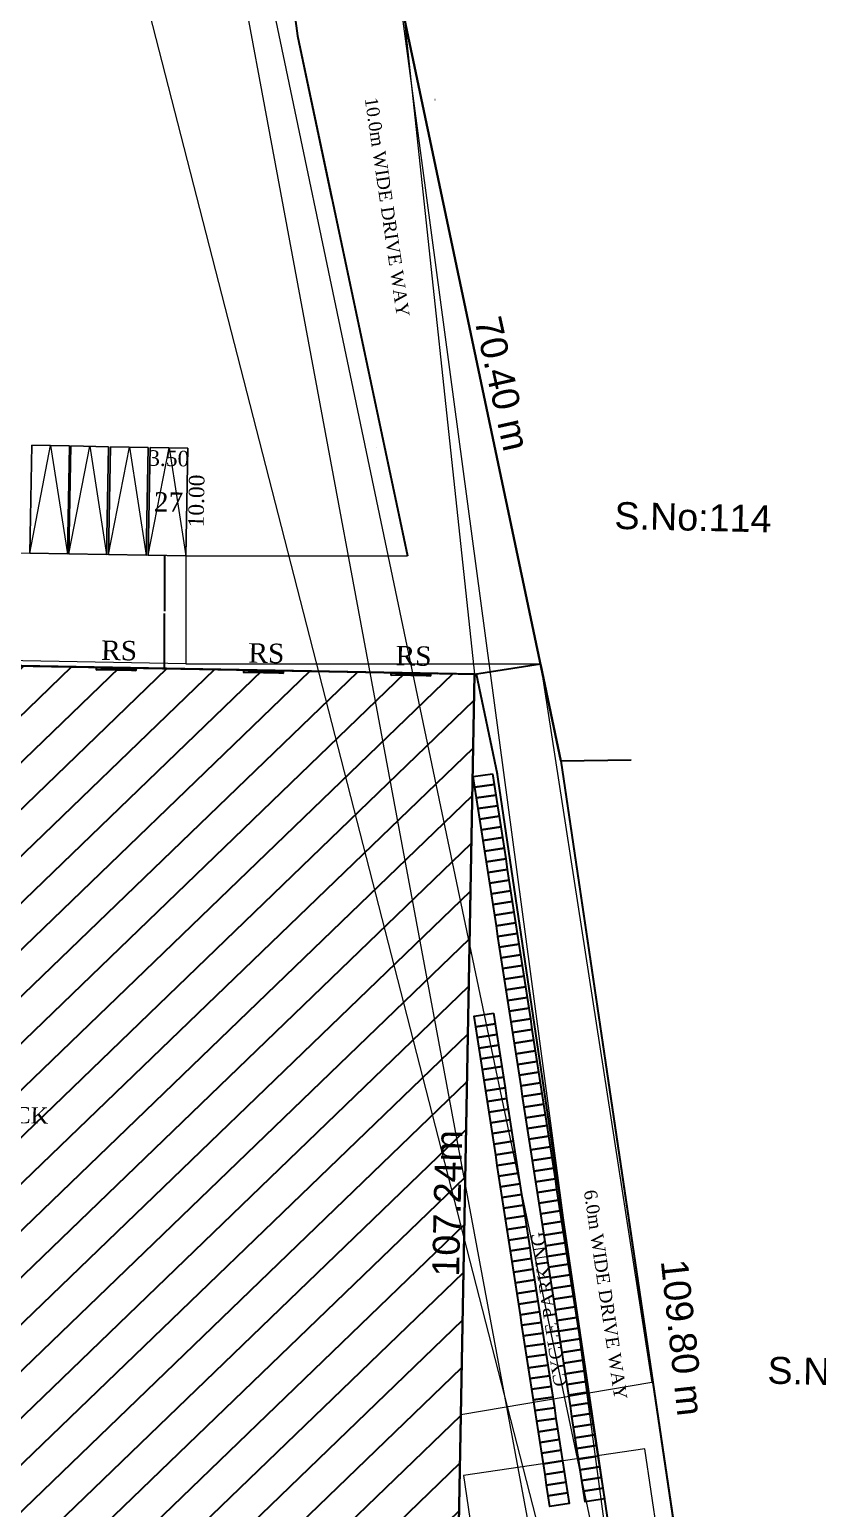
# Model space of a CAD drawing. Header units: metres. Extents: x 31037 to 31490, y -4422 to -3483.
# Drawn here: x 31262.5 to 31335.5, y -4033.1 to -3896.1 of the extents above; entities that cross this region are included whole.
import ezdxf

# ---------------------------------------------------------------- set-up
doc = ezdxf.new("R2010")
doc.units = ezdxf.units.M
doc.header["$LTSCALE"] = 30
doc.header["$MEASUREMENT"] = 0
doc.header["$PDMODE"] = 34
doc.layers.get('0').update_dxf_attribs({"color": 30, "lineweight": 40})
for name, color, linetype in [('BLK_1_COVERED_AREA', 140, 'Continuous'), ('BLK_1_INTERNAL_VEHICULAR_ACCESS', 2, 'Continuous'), ('BLK_1_LVL_0_BLDG_FOOT_PRINT', 1, 'Continuous'), ('BLK_1_LVL_0_FRONT_SETBACK', 2, 'Continuous'), ('BLK_1_LVL_0_SIDE_SETBACK2', 102, 'Continuous'), ('BLK_2_INTERNAL_VEHICULAR_ACCESS', 2, 'Continuous'), ('BLK_2_LVL_0_SIDE_SETBACK2', 102, 'Continuous'), ('BLK_3_LVL_0_SIDE_SETBACK2', 11, 'Continuous'), ('BOUNDARY', 7, 'Continuous'), ('CYCLE_PARKING', 117, 'Continuous'), ('DIMENSIONS', 8, 'Continuous'), ('DIST_EXIT', 2, 'Continuous'), ('DISTANCE_BLK', 235, 'Continuous'), ('LORRY_PARKING', 1, 'Continuous'), ('PLOT_BOUNDARY', 70, 'Continuous')]:
    doc.layers.add(name, color=color, linetype=linetype)
for name, color, linetype, lineweight in [('DIM', 5, 'Continuous', 25), ('DRIVE_WAY', 7, 'Continuous', 0), ('INTERNAL_VEHICULAR_ACCESS_DIST', 161, 'Continuous', 5), ('TEXT', 11, 'Continuous', 30)]:
    doc.layers.add(name, color=color, linetype=linetype, lineweight=lineweight)
doc.styles.add('DIM', font='times.ttf')
doc.styles.add('ROMANC', font='times.ttf')
doc.styles.add('ROMANTICITALIC', font='romantic.ttf')
doc.styles.get("Standard").update_dxf_attribs({"font": 'times.ttf', "height": 0.05})
doc.styles.add('style2', font='arial.ttf')
doc.dimstyles.get("Standard").update_dxf_attribs({"dimtxt": 0.18, "dimasz": 0.18, "dimexe": 0.18, "dimexo": 0.0625, "dimgap": 0.09, "dimtad": 0, "dimtih": 1, "dimtoh": 1, "dimdec": 4, "dimzin": 0, "dimdsep": 46, "dimlunit": 4, "dimtxsty": 'Standard', "dimcen": 0.09, "dimadec": 0, "dimazin": 0, "dimtfac": 1, "dimtdec": 4, "dimtofl": 0, "dimtmove": 0, "dimatfit": 3, "dimfxl": 0, "dimtolj": 1, "dimtzin": 0, "dimarcsym": 0})
doc.dimstyles.new('Standard$0', dxfattribs={"dimtxt": 0.08, "dimasz": 0.05, "dimexe": 0.02, "dimexo": 0.05, "dimgap": 0.09, "dimtad": 0, "dimtih": 1, "dimtoh": 1, "dimzin": 0, "dimdsep": 46, "dimtxsty": 'Standard', "dimcen": 0.09, "dimclrd": 7, "dimclre": 7, "dimclrt": 7, "dimadec": 0, "dimazin": 0, "dimtfac": 1, "dimtofl": 0, "dimtmove": 0, "dimatfit": 3, "dimfxl": 0, "dimtolj": 1, "dimtzin": 0, "dimarcsym": 0})

# ---------------------------------------------------------------- blocks, each defined once
blk = doc.blocks.new('RS')
at = {"layer": 'BOUNDARY', "color": 2}
for p, q in [((2062.41, 107), (2066.06, 107.23)), ((2062.41, 107.23), (2066.06, 107))]:
    blk.add_line(p, q, dxfattribs=at)
blk.add_lwpolyline([(2062.41, 107.23), (2066.06, 107.23), (2066.06, 107), (2062.41, 107)], close=True, dxfattribs=at)
blk = doc.blocks.new('*D68')
at = {"layer": 'Defpoints', "color": 0, "lineweight": 30}
for p in [(31273.68, -3934.8), (31277.18, -3934.86), (31273.66, -3935.78)]:
    blk.add_point(p, dxfattribs=at)
at = {"layer": 'DIM', "color": 0, "lineweight": 20, "insert": (31275.41, -3935.82), "char_height": 1.44, "attachment_point": 5, "rotation": 358.9446, "style": 'DIM'}
blk.add_mtext('\\A1;3.50', dxfattribs=at)
blk = doc.blocks.new('_Oblique')
at = {"color": 0, "linetype": 'ByBlock', "lineweight": -2}
blk.add_line((-0.5, -0.5), (0.5, 0.5), dxfattribs=at)
blk = doc.blocks.new('*D69')
at = {"layer": 'Defpoints', "color": 0, "lineweight": 30}
for p in [(31273.91, -3934.79), (31273.73, -3944.78), (31277.88, -3944.86)]:
    blk.add_point(p, dxfattribs=at)
at = {"layer": 'DIM', "color": 0, "lineweight": 25, "insert": (31277.98, -3939.76), "char_height": 1.44, "attachment_point": 5, "rotation": 88.9446, "style": 'DIM'}
blk.add_mtext('\\A1;10.00', dxfattribs=at)
blk = doc.blocks.new('*D138')
at = {"layer": 'Defpoints', "color": 0, "lineweight": 5}
for p in [(31275.01, -3944.83), (31275.25, -3944.83), (31277.07, -3955.33)]:
    blk.add_point(p, dxfattribs=at)
at = {"layer": 'DIST_EXIT', "color": 7, "lineweight": -2}
for p, q in [((31275.11, -3944.83), (31274.99, -3944.83)), ((31275.01, -3944.88), (31275.01, -3949.96)), ((31275.01, -3955.28), (31275.01, -3950.19)), ((31275.11, -3955.33), (31274.99, -3955.33))]:
    blk.add_line(p, q, dxfattribs=at)
at = {"layer": 'DIST_EXIT', "color": 7, "lineweight": 5}
for points in [[(31275.01, -3944.88), (31275.02, -3944.88), (31275.01, -3944.83)], [(31275.01, -3955.28), (31275.02, -3955.28), (31275.01, -3955.33)]]:
    blk.add_solid(points, dxfattribs=at)
at = {"layer": 'DIST_EXIT', "color": 7, "lineweight": 5, "insert": (31275.01, -3950.08), "char_height": 0.05, "attachment_point": 5}
blk.add_mtext('\\A1;10.50', dxfattribs=at)

msp = doc.modelspace()

# ---------------------------------------------------------------- hatches: boundary and pattern name
at = {"layer": 'DIM', "lineweight": 25}
h = msp.add_hatch(dxfattribs=at)
h.set_pattern_fill('ANSI31', color=0, scale=25, angle=-1.0554139)
h.set_pattern_definition([(43.944586, (3057.562, 453.3072), (-2.1686323, 2.25003533), [])])
h.paths.add_polyline_path([(31303.73882, -3955.82071), (31179.50099, -3953.53193), (31177.67775, -4052.49998), (31182.45161, -4052.58792), (31182.2996, -4060.83927), (31301.76357, -4063.0401)])
h.paths.add_polyline_path([(31303.66127, -4012.4161), (31303.99964, -3997.57855), (31298.84921, -3997.46109), (31298.51084, -4012.29864)], flags=9)
h.paths.add_polyline_path([(31234.18116, -3959.26494), (31249.0187, -3959.60331), (31249.13616, -3954.45288), (31234.29861, -3954.11451)], flags=9)
h.paths.add_polyline_path([(31181.68141, -4051.91424), (31181.47589, -4060.92622), (31186.62632, -4061.04367), (31186.83184, -4052.03169)], flags=9)
h.paths.add_polyline_path([(31177.07387, -4053.45019), (31186.08585, -4053.65571), (31186.20331, -4048.50527), (31177.19133, -4048.29975)], flags=9)
h.paths.add_polyline_path([(31224.29127, -4000.44364), (31259.43959, -4001.09117), (31259.49517, -3998.07437), (31224.34684, -3997.42685)], flags=24)
h.paths.add_polyline_path([(31215.7014, -3997.00308), (31263.54674, -3997.88451), (31263.58914, -3995.58299), (31215.7438, -3994.70156)], flags=24)
h.paths.add_polyline_path([(31182.75381, -4009.09965), (31183.0479, -3996.20396), (31177.89747, -3996.0865), (31177.60338, -4008.9822)], flags=9)
h.paths.add_polyline_path([(31236.87113, -4062.48545), (31251.70868, -4062.82382), (31251.82614, -4057.67339), (31236.98859, -4057.33502)], flags=9)

# ---------------------------------------------------------------- linework, layer by layer
at = {"color": 0, "lineweight": 9}
for p, q in [((31276.99783, -3944.85998), (31297.52218, -3944.85998)), ((31276.99783, -3954.85998), (31309.85166, -3954.85998))]:
    msp.add_line(p, q, dxfattribs=at)
at = {"layer": 'BLK_1_COVERED_AREA', "color": 140, "lineweight": 25}
msp.add_lwpolyline([(31179.50099, -3953.53193), (31177.67775, -4052.49998), (31182.45161, -4052.58792), (31182.2996, -4060.83927), (31301.76357, -4063.0401), (31303.73882, -3955.82071)], close=True, dxfattribs=at)
at = {"layer": 'BLK_1_INTERNAL_VEHICULAR_ACCESS', "color": 161, "lineweight": 5}
msp.add_lwpolyline([(31303.73882, -3955.82071), (31309.85166, -3954.85998), (31320.19023, -4021.46279), (31302.47423, -4024.46476)], close=True, dxfattribs=at)
at = {"layer": 'BLK_1_LVL_0_BLDG_FOOT_PRINT', "color": 1, "lineweight": 25}
msp.add_lwpolyline([(31179.50099, -3953.53193), (31177.67775, -4052.49998), (31182.45161, -4052.58792), (31182.2996, -4060.83927), (31301.76357, -4063.0401), (31303.73882, -3955.82071)], close=True, dxfattribs=at)
at = {"layer": 'BLK_1_LVL_0_FRONT_SETBACK', "color": 2, "lineweight": 25}
msp.add_lwpolyline([(31303.73882, -3955.82071), (31309.85166, -3954.85998), (31311.7447, -3963.83417), (31326.41647, -4062.94745), (31301.76357, -4063.0401)], close=True, dxfattribs=at)
at = {"layer": 'BLK_1_LVL_0_SIDE_SETBACK2', "color": 102, "lineweight": 20}
msp.add_lwpolyline([(31179.50099, -3953.53193), (31179.2619, -3932.72175), (31239.66844, -3933.82955), (31245.59536, -3888.66484), (31253.91582, -3847.88382), (31246.24152, -3787.97082), (31283.02047, -3790.10645), (31297.21412, -3894.95005), (31303.73882, -3955.82071)], close=True, dxfattribs=at)
at = {"layer": 'BLK_2_INTERNAL_VEHICULAR_ACCESS', "color": 161, "lineweight": 5}
msp.add_lwpolyline([(31309.54112, -4035.15568), (31314.48755, -4034.42573), (31316.23943, -4046.29716), (31311.293, -4047.02711), (31312.16895, -4052.96283), (31323.05109, -4051.35693), (31319.54732, -4027.61407), (31302.72946, -4030.09591), (31305.35729, -4047.90305), (31311.293, -4047.02711)], close=True, dxfattribs=at)
at = {"layer": 'BLK_2_LVL_0_SIDE_SETBACK2', "color": 102, "lineweight": 18}
msp.add_lwpolyline([(31309.74114, -4035.12959), (31246.24152, -3787.97082), (31263.05411, -3788.94707), (31314.48755, -4034.42573)], close=True, dxfattribs=at)
at = {"layer": 'BLK_3_LVL_0_SIDE_SETBACK2', "color": 102, "lineweight": 18}
msp.add_lwpolyline([(31312.17904, -4052.96133), (31263.05411, -3788.94707), (31283.02047, -3790.10645), (31318.11326, -4052.07529)], close=True, dxfattribs=at)
at = {"layer": 'BOUNDARY', "color": 0, "lineweight": 25}
msp.add_line((31300.07414, -3902.56163), (31300.09566, -3902.55612), dxfattribs=at)
at = {"layer": 'CYCLE_PARKING', "color": 250, "lineweight": 25}
for points in [[(31305.41649, -3965.03701), (31305.56892, -3966.02532), (31303.78995, -3966.29968), (31303.63753, -3965.31137)], [(31305.56892, -3966.02532), (31305.72134, -3967.01364), (31303.94237, -3967.288), (31303.78995, -3966.29968)], [(31305.72134, -3967.01364), (31305.87376, -3968.00195), (31304.09479, -3968.27632), (31303.94237, -3967.288)], [(31305.87376, -3968.00195), (31306.02619, -3968.99027), (31304.24722, -3969.26463), (31304.09479, -3968.27632)], [(31306.02619, -3968.99027), (31306.17861, -3969.97858), (31304.39964, -3970.25295), (31304.24722, -3969.26463)], [(31306.17861, -3969.97858), (31306.33103, -3970.9669), (31304.55206, -3971.24126), (31304.39964, -3970.25295)], [(31306.33103, -3970.9669), (31306.48345, -3971.95522), (31304.70449, -3972.22958), (31304.55206, -3971.24126)], [(31306.48345, -3971.95522), (31306.63588, -3972.94353), (31304.85691, -3973.21789), (31304.70449, -3972.22958)], [(31306.63588, -3972.94353), (31306.7883, -3973.93185), (31305.00933, -3974.20621), (31304.85691, -3973.21789)], [(31306.7883, -3973.93185), (31306.94072, -3974.92016), (31305.16176, -3975.19452), (31305.00933, -3974.20621)], [(31306.94072, -3974.92016), (31307.09315, -3975.90848), (31305.31418, -3976.18284), (31305.16176, -3975.19452)], [(31307.09315, -3975.90848), (31307.24557, -3976.89679), (31305.4666, -3977.17115), (31305.31418, -3976.18284)], [(31307.24557, -3976.89679), (31307.39799, -3977.88511), (31305.61902, -3978.15947), (31305.4666, -3977.17115)], [(31307.39799, -3977.88511), (31307.55042, -3978.87342), (31305.77145, -3979.14778), (31305.61902, -3978.15947)], [(31307.55042, -3978.87342), (31307.70284, -3979.86174), (31305.92387, -3980.1361), (31305.77145, -3979.14778)], [(31307.70284, -3979.86174), (31307.85526, -3980.85005), (31306.07629, -3981.12442), (31305.92387, -3980.1361)], [(31307.85526, -3980.85005), (31308.00768, -3981.83837), (31306.22872, -3982.11273), (31306.07629, -3981.12442)], [(31308.00768, -3981.83837), (31308.16011, -3982.82668), (31306.38114, -3983.10105), (31306.22872, -3982.11273)], [(31308.16011, -3982.82668), (31308.31253, -3983.815), (31306.53356, -3984.08936), (31306.38114, -3983.10105)], [(31308.31253, -3983.815), (31308.46495, -3984.80332), (31306.68599, -3985.07768), (31306.53356, -3984.08936)], [(31308.46495, -3984.80332), (31308.61738, -3985.79163), (31306.83841, -3986.06599), (31306.68599, -3985.07768)], [(31308.61738, -3985.79163), (31308.7698, -3986.77995), (31306.99083, -3987.05431), (31306.83841, -3986.06599)], [(31305.50682, -3987.23348), (31305.65925, -3988.2218), (31303.88028, -3988.49616), (31303.72785, -3987.50784)], [(31308.7698, -3986.77995), (31308.92222, -3987.76826), (31307.14325, -3988.04262), (31306.99083, -3987.05431)], [(31305.65925, -3988.2218), (31305.81167, -3989.21011), (31304.0327, -3989.48447), (31303.88028, -3988.49616)], [(31308.92222, -3987.76826), (31309.07465, -3988.75658), (31307.29568, -3989.03094), (31307.14325, -3988.04262)], [(31309.07465, -3988.75658), (31309.22707, -3989.74489), (31307.4481, -3990.01925), (31307.29568, -3989.03094)], [(31305.81167, -3989.21011), (31305.96409, -3990.19843), (31304.18512, -3990.47279), (31304.0327, -3989.48447)], [(31305.96409, -3990.19843), (31306.11651, -3991.18674), (31304.33755, -3991.4611), (31304.18512, -3990.47279)], [(31309.22707, -3989.74489), (31309.37949, -3990.73321), (31307.60052, -3991.00757), (31307.4481, -3990.01925)], [(31306.11651, -3991.18674), (31306.26894, -3992.17506), (31304.48997, -3992.44942), (31304.33755, -3991.4611)], [(31309.37949, -3990.73321), (31309.53191, -3991.72152), (31307.75295, -3991.99588), (31307.60052, -3991.00757)], [(31306.26894, -3992.17506), (31306.42136, -3993.16337), (31304.64239, -3993.43774), (31304.48997, -3992.44942)], [(31309.53191, -3991.72152), (31309.68434, -3992.70984), (31307.90537, -3992.9842), (31307.75295, -3991.99588)], [(31309.68434, -3992.70984), (31309.83676, -3993.69815), (31308.05779, -3993.97251), (31307.90537, -3992.9842)], [(31306.42136, -3993.16337), (31306.57378, -3994.15169), (31304.79482, -3994.42605), (31304.64239, -3993.43774)], [(31306.57378, -3994.15169), (31306.72621, -3995.14), (31304.94724, -3995.41437), (31304.79482, -3994.42605)], [(31309.83676, -3993.69815), (31309.98918, -3994.68647), (31308.21022, -3994.96083), (31308.05779, -3993.97251)], [(31306.72621, -3995.14), (31306.87863, -3996.12832), (31305.09966, -3996.40268), (31304.94724, -3995.41437)], [(31309.98918, -3994.68647), (31310.14161, -3995.67478), (31308.36264, -3995.94915), (31308.21022, -3994.96083)], [(31310.14161, -3995.67478), (31310.29403, -3996.6631), (31308.51506, -3996.93746), (31308.36264, -3995.94915)], [(31306.87863, -3996.12832), (31307.03105, -3997.11664), (31305.25208, -3997.391), (31305.09966, -3996.40268)], [(31310.29403, -3996.6631), (31310.44645, -3997.65141), (31308.66748, -3997.92578), (31308.51506, -3996.93746)], [(31307.03105, -3997.11664), (31307.18347, -3998.10495), (31305.40451, -3998.37931), (31305.25208, -3997.391)], [(31307.18347, -3998.10495), (31307.3359, -3999.09327), (31305.55693, -3999.36763), (31305.40451, -3998.37931)], [(31310.44645, -3997.65141), (31310.59888, -3998.63973), (31308.81991, -3998.91409), (31308.66748, -3997.92578)], [(31307.3359, -3999.09327), (31307.48832, -4000.08158), (31305.70935, -4000.35594), (31305.55693, -3999.36763)], [(31310.59888, -3998.63973), (31310.7513, -3999.62805), (31308.97233, -3999.90241), (31308.81991, -3998.91409)], [(31310.7513, -3999.62805), (31310.90372, -4000.61636), (31309.12475, -4000.89072), (31308.97233, -3999.90241)], [(31307.48832, -4000.08158), (31307.64074, -4001.0699), (31305.86178, -4001.34426), (31305.70935, -4000.35594)], [(31307.64074, -4001.0699), (31307.79317, -4002.05821), (31306.0142, -4002.33257), (31305.86178, -4001.34426)], [(31310.90372, -4000.61636), (31311.05614, -4001.60468), (31309.27718, -4001.87904), (31309.12475, -4000.89072)], [(31307.79317, -4002.05821), (31307.94559, -4003.04653), (31306.16662, -4003.32089), (31306.0142, -4002.33257)], [(31311.05614, -4001.60468), (31311.20857, -4002.59299), (31309.4296, -4002.86735), (31309.27718, -4001.87904)], [(31307.94559, -4003.04653), (31308.09801, -4004.03484), (31306.31905, -4004.3092), (31306.16662, -4003.32089)], [(31311.20857, -4002.59299), (31311.36099, -4003.58131), (31309.58202, -4003.85567), (31309.4296, -4002.86735)], [(31311.36099, -4003.58131), (31311.51341, -4004.56962), (31309.73445, -4004.84398), (31309.58202, -4003.85567)], [(31308.09801, -4004.03484), (31308.25044, -4005.02316), (31306.47147, -4005.29752), (31306.31905, -4004.3092)], [(31308.25044, -4005.02316), (31308.40286, -4006.01147), (31306.62389, -4006.28583), (31306.47147, -4005.29752)], [(31311.51341, -4004.56962), (31311.66584, -4005.55794), (31309.88687, -4005.8323), (31309.73445, -4004.84398)], [(31308.40286, -4006.01147), (31308.55528, -4006.99979), (31306.77631, -4007.27415), (31306.62389, -4006.28583)], [(31311.66584, -4005.55794), (31311.81826, -4006.54625), (31310.03929, -4006.82061), (31309.88687, -4005.8323)], [(31311.81826, -4006.54625), (31311.97068, -4007.53457), (31310.19171, -4007.80893), (31310.03929, -4006.82061)], [(31308.55528, -4006.99979), (31308.7077, -4007.9881), (31306.92874, -4008.26247), (31306.77631, -4007.27415)], [(31308.7077, -4007.9881), (31308.86013, -4008.97642), (31307.08116, -4009.25078), (31306.92874, -4008.26247)], [(31311.97068, -4007.53457), (31312.12311, -4008.52288), (31310.34414, -4008.79724), (31310.19171, -4007.80893)], [(31308.86013, -4008.97642), (31309.01255, -4009.96473), (31307.23358, -4010.2391), (31307.08116, -4009.25078)], [(31312.12311, -4008.52288), (31312.27553, -4009.5112), (31310.49656, -4009.78556), (31310.34414, -4008.79724)], [(31309.01255, -4009.96473), (31309.16497, -4010.95305), (31307.38601, -4011.22741), (31307.23358, -4010.2391)], [(31312.27553, -4009.5112), (31312.42795, -4010.49951), (31310.64898, -4010.77388), (31310.49656, -4009.78556)], [(31312.42795, -4010.49951), (31312.58037, -4011.48783), (31310.80141, -4011.76219), (31310.64898, -4010.77388)], [(31309.16497, -4010.95305), (31309.3174, -4011.94137), (31307.53843, -4012.21573), (31307.38601, -4011.22741)], [(31309.3174, -4011.94137), (31309.46982, -4012.92968), (31307.69085, -4013.20404), (31307.53843, -4012.21573)], [(31312.58037, -4011.48783), (31312.7328, -4012.47614), (31310.95383, -4012.75051), (31310.80141, -4011.76219)], [(31309.46982, -4012.92968), (31309.62224, -4013.918), (31307.84328, -4014.19236), (31307.69085, -4013.20404)], [(31312.7328, -4012.47614), (31312.88522, -4013.46446), (31311.10625, -4013.73882), (31310.95383, -4012.75051)], [(31312.88522, -4013.46446), (31313.03764, -4014.45278), (31311.25868, -4014.72714), (31311.10625, -4013.73882)], [(31309.62224, -4013.918), (31309.77467, -4014.90631), (31307.9957, -4015.18067), (31307.84328, -4014.19236)], [(31313.03764, -4014.45278), (31313.19007, -4015.44109), (31311.4111, -4015.71545), (31311.25868, -4014.72714)], [(31309.77467, -4014.90631), (31309.92709, -4015.89463), (31308.14812, -4016.16899), (31307.9957, -4015.18067)], [(31309.92709, -4015.89463), (31310.07951, -4016.88294), (31308.30054, -4017.1573), (31308.14812, -4016.16899)], [(31313.19007, -4015.44109), (31313.34249, -4016.42941), (31311.56352, -4016.70377), (31311.4111, -4015.71545)], [(31310.07951, -4016.88294), (31310.23193, -4017.87126), (31308.45297, -4018.14562), (31308.30054, -4017.1573)], [(31313.34249, -4016.42941), (31313.49491, -4017.41772), (31311.71594, -4017.69208), (31311.56352, -4016.70377)], [(31313.49491, -4017.41772), (31313.64734, -4018.40604), (31311.86837, -4018.6804), (31311.71594, -4017.69208)], [(31310.23193, -4017.87126), (31310.38436, -4018.85957), (31308.60539, -4019.13393), (31308.45297, -4018.14562)], [(31310.38436, -4018.85957), (31310.53678, -4019.84789), (31308.75781, -4020.12225), (31308.60539, -4019.13393)], [(31313.64734, -4018.40604), (31313.79976, -4019.39435), (31312.02079, -4019.66871), (31311.86837, -4018.6804)], [(31310.53678, -4019.84789), (31310.6892, -4020.8362), (31308.91024, -4021.11057), (31308.75781, -4020.12225)], [(31313.79976, -4019.39435), (31313.95218, -4020.38267), (31312.17321, -4020.65703), (31312.02079, -4019.66871)], [(31310.6892, -4020.8362), (31310.84163, -4021.82452), (31309.06266, -4022.09888), (31308.91024, -4021.11057)], [(31313.95218, -4020.38267), (31314.1046, -4021.37098), (31312.32564, -4021.64534), (31312.17321, -4020.65703)], [(31314.1046, -4021.37098), (31314.25703, -4022.3593), (31312.47806, -4022.63366), (31312.32564, -4021.64534)], [(31310.84163, -4021.82452), (31310.99405, -4022.81283), (31309.21508, -4023.0872), (31309.06266, -4022.09888)], [(31310.99405, -4022.81283), (31311.14647, -4023.80115), (31309.36751, -4024.07551), (31309.21508, -4023.0872)], [(31314.25703, -4022.3593), (31314.40945, -4023.34761), (31312.63048, -4023.62198), (31312.47806, -4022.63366)], [(31311.14647, -4023.80115), (31311.2989, -4024.78947), (31309.51993, -4025.06383), (31309.36751, -4024.07551)], [(31314.40945, -4023.34761), (31314.56187, -4024.33593), (31312.78291, -4024.61029), (31312.63048, -4023.62198)], [(31314.56187, -4024.33593), (31314.7143, -4025.32424), (31312.93533, -4025.59861), (31312.78291, -4024.61029)], [(31311.2989, -4024.78947), (31311.45132, -4025.77778), (31309.67235, -4026.05214), (31309.51993, -4025.06383)], [(31311.45132, -4025.77778), (31311.60374, -4026.7661), (31309.82477, -4027.04046), (31309.67235, -4026.05214)], [(31314.7143, -4025.32424), (31314.86672, -4026.31256), (31313.08775, -4026.58692), (31312.93533, -4025.59861)], [(31311.60374, -4026.7661), (31311.75616, -4027.75441), (31309.9772, -4028.02877), (31309.82477, -4027.04046)], [(31314.86672, -4026.31256), (31315.01914, -4027.30088), (31313.24017, -4027.57524), (31313.08775, -4026.58692)], [(31311.75616, -4027.75441), (31311.90859, -4028.74273), (31310.12962, -4029.01709), (31309.9772, -4028.02877)], [(31315.01914, -4027.30088), (31315.17156, -4028.28919), (31313.3926, -4028.56355), (31313.24017, -4027.57524)], [(31315.17156, -4028.28919), (31315.32399, -4029.27751), (31313.54502, -4029.55187), (31313.3926, -4028.56355)], [(31311.90859, -4028.74273), (31312.06101, -4029.73104), (31310.28204, -4030.0054), (31310.12962, -4029.01709)], [(31312.06101, -4029.73104), (31312.21343, -4030.71936), (31310.43447, -4030.99372), (31310.28204, -4030.0054)], [(31315.32399, -4029.27751), (31315.47641, -4030.26582), (31313.69744, -4030.54018), (31313.54502, -4029.55187)], [(31312.21343, -4030.71936), (31312.36586, -4031.70767), (31310.58689, -4031.98203), (31310.43447, -4030.99372)], [(31315.47641, -4030.26582), (31315.62883, -4031.25414), (31313.84987, -4031.5285), (31313.69744, -4030.54018)], [(31315.62883, -4031.25414), (31315.78126, -4032.24245), (31314.00229, -4032.51681), (31313.84987, -4031.5285)], [(31312.36586, -4031.70767), (31312.51828, -4032.69599), (31310.73931, -4032.97035), (31310.58689, -4031.98203)]]:
    msp.add_lwpolyline(points, close=True, dxfattribs=at)
at = {"layer": 'DIM', "color": 0, "lineweight": 25}
for p, q in [((31272.8493, -3789.51584), (31287.35373, -3896.65512)), ((31297.21412, -3894.95005), (31311.7447, -3963.83417)), ((31297.21412, -3894.95005), (31311.7447, -3963.83417)), ((31311.7447, -3963.83417), (31297.21412, -3894.95005)), ((31287.35373, -3896.65512), (31290.53748, -3911.74813)), ((31287.35373, -3896.65512), (31297.52218, -3944.85998)), ((31294.63945, -3934.84206), (31294.63931, -3934.84954)), ((31294.63945, -3934.84206), (31294.63931, -3934.84954)), ((31295.41356, -3934.86381), (31295.41197, -3934.85629)), ((31179.50099, -3953.53193), (31303.923, -3955.8241)), ((31268.05121, -3955.16325), (31273.05036, -3955.25535)), ((31281.69889, -3955.41468), (31286.69804, -3955.50677)), ((31295.34657, -3955.6661), (31300.34573, -3955.7582)), ((31303.73882, -3955.82071), (31301.76357, -4063.0401)), ((31305.87389, -3965.07257), (31303.923, -3955.8241)), ((31311.7447, -3963.83417), (31318.27178, -3963.75816)), ((31320.4487, -4063.38432), (31305.80966, -3964.71472))]:
    msp.add_line(p, q, dxfattribs=at)
at = {"layer": 'DIM', "color": 0, "lineweight": 20}
for p, q in [((31262.70217, -3934.59493), (31262.51798, -3944.59323)), ((31262.51798, -3944.59323), (31264.45187, -3934.62716)), ((31266.20158, -3934.65939), (31262.70217, -3934.59493)), ((31264.45187, -3934.62716), (31266.01738, -3944.6577)), ((31266.01738, -3944.6577), (31266.20158, -3934.65939)), ((31266.329, -3934.66174), (31266.14481, -3944.66004)), ((31266.14481, -3944.66004), (31268.07871, -3934.69398)), ((31269.82841, -3934.72621), (31266.329, -3934.66174)), ((31268.07871, -3934.69398), (31269.64422, -3944.72451)), ((31269.64422, -3944.72451), (31269.82841, -3934.72621)), ((31270.00581, -3934.72948), (31269.82161, -3944.72778)), ((31269.82161, -3944.72778), (31271.75551, -3934.76171)), ((31273.50521, -3934.79395), (31270.00581, -3934.72948)), ((31271.75551, -3934.76171), (31273.32102, -3944.79225)), ((31273.32102, -3944.79225), (31273.50521, -3934.79395)), ((31273.68261, -3934.79721), (31273.49842, -3944.79552)), ((31273.49842, -3944.79552), (31275.43232, -3934.82945)), ((31277.18202, -3934.86168), (31273.68261, -3934.79721)), ((31275.43232, -3934.82945), (31276.99783, -3944.85998)), ((31276.99783, -3944.85998), (31277.18202, -3934.86168)), ((31262.51798, -3944.59323), (31266.01738, -3944.6577)), ((31266.14481, -3944.66004), (31269.64422, -3944.72451)), ((31269.82161, -3944.72778), (31273.32102, -3944.79225)), ((31273.49842, -3944.79552), (31276.99783, -3944.85998))]:
    msp.add_line(p, q, dxfattribs=at)
at = {"layer": 'DISTANCE_BLK', "color": 238, "lineweight": 25}
msp.add_lwpolyline([(31179.50099, -3953.53193), (31177.67775, -4052.49998), (31182.45161, -4052.58792), (31182.2996, -4060.83927), (31301.76357, -4063.0401), (31303.73882, -3955.82071)], close=True, dxfattribs=at)
at = {"layer": 'DRIVE_WAY', "color": 255, "lineweight": 20}
msp.add_lwpolyline([(31178.07834, -3943.03764), (31276.99783, -3944.85998), (31276.99783, -3954.85998), (31177.89414, -3953.03594)], close=True, dxfattribs=at)
at = {"layer": 'INTERNAL_VEHICULAR_ACCESS_DIST', "color": 161, "lineweight": 5}
msp.add_lwpolyline([(31301.76357, -4063.0401), (31303.73882, -3955.82071)], dxfattribs=at)
at = {"layer": 'LORRY_PARKING', "color": 175, "lineweight": 20}
for points in [[(31262.70217, -3934.59493), (31266.20158, -3934.65939), (31266.01738, -3944.6577), (31262.51798, -3944.59323)], [(31266.329, -3934.66174), (31269.82841, -3934.72621), (31269.64422, -3944.72451), (31266.14481, -3944.66004)], [(31270.00581, -3934.72948), (31273.50521, -3934.79395), (31273.32102, -3944.79225), (31269.82161, -3944.72778)], [(31273.68261, -3934.79721), (31277.18202, -3934.86168), (31276.99783, -3944.85998), (31273.49842, -3944.79552)]]:
    msp.add_lwpolyline(points, close=True, dxfattribs=at)
at = {"layer": 'PLOT_BOUNDARY', "color": 70, "lineweight": 25}
msp.add_lwpolyline([(31246.24152, -3787.97082), (31283.02047, -3790.10645), (31297.21412, -3894.95005), (31311.7447, -3963.83417), (31328.13266, -4074.54095), (31334.23628, -4121.23021), (31309.80247, -4118.96453), (31311.33576, -4087.19924), (31210.50438, -4082.34085), (31210.77866, -4067.45272), (31175.8157, -4066.49365), (31171.57477, -4053.15144), (31152.59046, -3932.23264), (31239.66844, -3933.8295), (31245.59536, -3888.66484), (31238.05108, -3887.74623), (31226.34963, -3889.26811), (31210.19471, -3880.52816), (31199.72328, -3882.55655), (31185.13003, -3881.27766), (31179.55068, -3851.33513), (31253.91582, -3847.88382)], close=True, dxfattribs=at)

# ---------------------------------------------------------------- block references
at = {"layer": 'BOUNDARY', "color": 0, "lineweight": 25, "rotation": 358.9445861210087}
for p in [(29204.68811, -4024.40383), (29204.68811, -4024.40383), (29218.33579, -4024.65526), (29218.33579, -4024.65526), (29231.98348, -4024.90668), (29231.98348, -4024.90668)]:
    msp.add_blockref('RS', p, dxfattribs=at)

# ---------------------------------------------------------------- texts
at = {"layer": 'DIMENSIONS', "color": 0, "lineweight": 20, "style": 'ROMANTICITALIC'}
msp.add_text('27', height=1.8, rotation=358.9445861, dxfattribs=at).set_placement((31274.01258, -3940.73223))
at = {"layer": 'DIMENSIONS', "color": 0, "lineweight": 25, "style": 'ROMANTICITALIC'}
for p in [(31269.12901, -3954.48561), (31282.77669, -3954.73704), (31296.42438, -3954.98846)]:
    msp.add_text('RS', height=1.8, rotation=358.9445861, dxfattribs=at).set_placement(p)
at = {"layer": 'TEXT', "color": 0, "lineweight": 25}
for s, height, rotation, style, p in [('10.0m WIDE DRIVE WAY', 1.2, 278.3652505, 'ROMANC', (31293.56751, -3902.44333)), ('S.No:114', 2.5, 358.6935971, 'style2', (31316.69597, -3942.34539)), ('PROPOSED WAREHOUSE BUILDING F-BLOCK', 1.5, 358.9445861, 'ROMANC', (31216.09269, -3996.59196)), ('6.0m WIDE DRIVE WAY', 1.2, 278.3652505, 'ROMANC', (31313.8786, -4003.7051)), ('CYCLE PARKING', 1.2, 98.6272869, 'ROMANC', (31312.32147, -4021.73544)), ('S.No:129', 2.5, 358.6935971, 'style2', (31330.88053, -4021.5702))]:
    msp.add_text(s, height=height, rotation=rotation, dxfattribs=dict(at, style=style)).set_placement(p)
at = {"layer": 'TEXT', "color": 0, "lineweight": 25, "char_height": 2.5, "attachment_point": 5, "style": 'style2'}
for s, insert, rotation in [('\\A1;70.40 m', (31306.30768, -3928.8835), 282.5942038), ('\\A1;107.24m', (31301.23911, -4004.86061), 88.6935971), ('\\A1;109.80 m', (31323.01732, -4017.30468), 276.1598011)]:
    msp.add_mtext(s, dxfattribs=dict(at, insert=insert, rotation=rotation))

# ---------------------------------------------------------------- dimensions: what is measured, and where the dimension line sits
at = {"layer": 'DIM', "color": 0, "lineweight": 20}
dim = msp.add_aligned_dim(p1=(31277.18202, -3934.86168), p2=(31273.68261, -3934.79721), distance=0.98761, dimstyle='Standard', override={"dimscale": 8, "dimasz": 0.05, "dimexe": 0.09375, "dimtih": 0, "dimtoh": 0, "dimdec": 2, "dimlunit": 2, "dimpost": '\\X', "dimtxsty": 'DIM', "dimblk": 'Oblique', "dimcen": 0.15625, "dimse1": 1, "dimse2": 1, "dimsd1": 1, "dimsd2": 1, "dimclrd": 4, "dimclre": 4, "dimtdec": 2, "dimtix": 1}, dxfattribs=at)
dim.commit()
dim.dimension.update_dxf_attribs({"geometry": '*D68', "text_midpoint": (31275.41413, -3935.81689)})
at = {"layer": 'DIM', "color": 0, "lineweight": 25}
dim = msp.add_linear_dim(base=(31277.88417, -3944.86104), p1=(31273.91208, -3934.78617), p2=(31273.72789, -3944.78447), angle=268.9445861, dimstyle='Standard', override={"dimscale": 8, "dimasz": 0.05, "dimexe": 0.09375, "dimtih": 0, "dimtoh": 0, "dimdec": 2, "dimlunit": 2, "dimpost": '\\X', "dimtxsty": 'DIM', "dimblk": 'Oblique', "dimcen": 0.15625, "dimse1": 1, "dimse2": 1, "dimsd1": 1, "dimsd2": 1, "dimclrd": 4, "dimclre": 4, "dimtdec": 2, "dimtix": 1}, dxfattribs=at)
dim.commit()
dim.dimension.update_dxf_attribs({"geometry": '*D69', "text_midpoint": (31277.97821, -3939.75656), "dimtype": 161})
at = {"layer": 'DIST_EXIT', "color": 7, "lineweight": 5}
dim = msp.add_linear_dim(base=(31275.01428, -3944.82775), p1=(31277.06853, -3955.32937), p2=(31275.24812, -3944.82775), angle=90, dimstyle='Standard$0', override={"dimfxl": 0.1, "dimfxlon": 1, "dimarcsym": 1}, dxfattribs=at)
dim.commit()
dim.dimension.update_dxf_attribs({"geometry": '*D138', "text_midpoint": (31275.01428, -3950.07856)})

doc.saveas('drawing.dxf')
